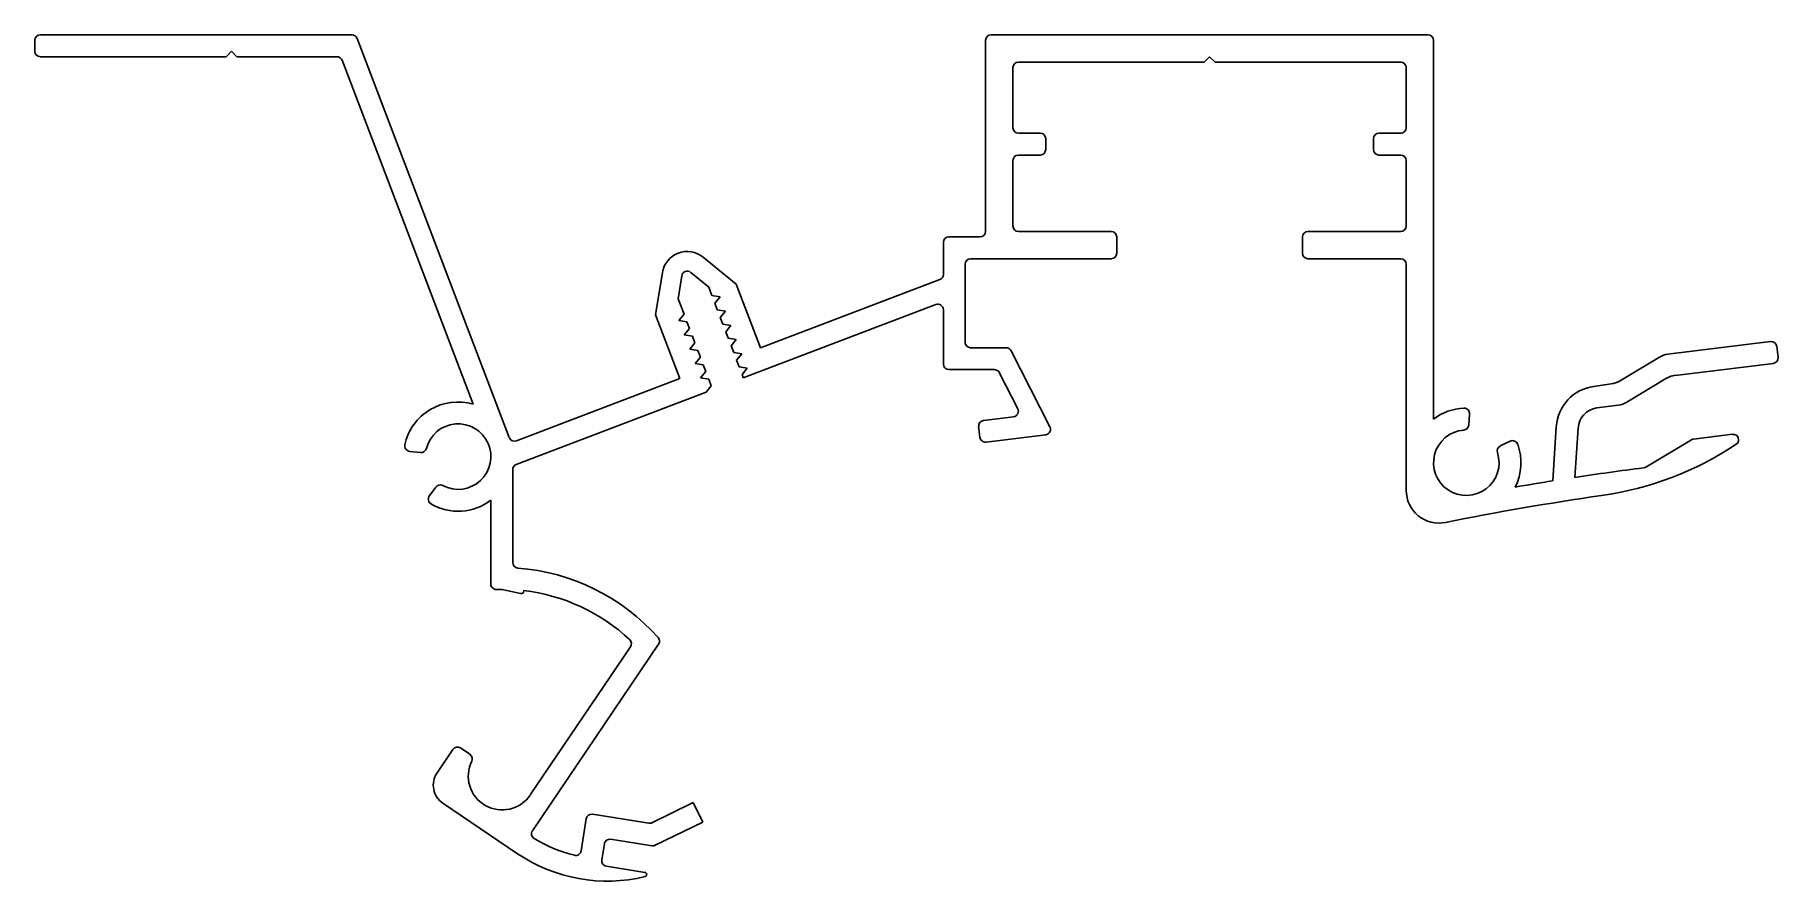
# Model space of a CAD drawing. Extents: x 670 to 830, y 580 to 658.
import ezdxf

# ---------------------------------------------------------------- set-up
doc = ezdxf.new("R2010")
doc.units = 0
doc.layers.get('0').update_dxf_attribs({"linetype": 'CONTINUOUS'})

msp = doc.modelspace()

# ---------------------------------------------------------------- linework, layer by layer
for p, q in [((698.99, 657.82), (670.46, 657.82)), ((713.39, 620.94), (699.46, 657.5)), ((797.49, 657.82), (757.49, 657.82)), ((669.96, 657.32), (669.96, 656.32)), ((687.46, 655.82), (687.96, 656.32)), ((687.96, 656.32), (688.46, 655.82)), ((756.99, 657.32), (756.99, 639.82)), ((797.99, 622.64), (797.99, 657.32)), ((670.46, 655.82), (687.46, 655.82)), ((688.46, 655.82), (697.61, 655.82)), ((698.08, 655.5), (710.08, 624.01)), ((759.49, 649.32), (759.49, 654.82)), ((759.99, 655.32), (776.99, 655.32)), ((776.99, 655.32), (777.49, 655.82)), ((777.49, 655.82), (777.99, 655.32)), ((777.99, 655.32), (794.99, 655.32)), ((795.49, 654.82), (795.49, 649.32)), ((761.99, 648.82), (759.99, 648.82)), ((762.49, 647.32), (762.49, 648.32)), ((792.49, 648.32), (792.49, 647.32)), ((794.99, 648.82), (792.99, 648.82)), ((759.49, 640.32), (759.49, 646.32)), ((759.99, 646.82), (761.99, 646.82)), ((792.99, 646.82), (794.99, 646.82)), ((795.49, 646.32), (795.49, 640.32)), ((753.12, 638.82), (753.12, 635.88)), ((756.49, 639.32), (753.62, 639.32)), ((768.49, 639.82), (759.99, 639.82)), ((768.99, 637.82), (768.99, 639.32)), ((785.99, 639.32), (785.99, 637.82)), ((794.99, 639.82), (786.49, 639.82)), ((734.16, 635), (731.12, 637.47)), ((755.12, 629.67), (755.12, 636.82)), ((755.62, 637.32), (768.49, 637.32)), ((786.49, 637.32), (794.99, 637.32)), ((795.49, 636.82), (795.49, 616.11)), ((727.4, 636.05), (726.78, 632.18)), ((728.84, 633.66), (729.18, 635.76)), ((729.99, 636.07), (731.64, 634.72)), ((752.8, 635.42), (736.38, 629.16)), ((729.38, 632.23), (728.84, 633.66)), ((731.64, 634.72), (731.94, 633.95)), ((731.94, 633.95), (732.68, 633.83)), ((732.68, 633.83), (732.2, 633.25)), ((736.38, 629.16), (734.16, 635)), ((726.78, 632.18), (729, 626.35)), ((728.91, 631.65), (729.38, 632.23)), ((732.2, 633.25), (732.43, 632.64)), ((732.43, 632.64), (733.18, 632.52)), ((733.18, 632.52), (732.7, 631.94)), ((732.7, 631.94), (732.93, 631.34)), ((734.81, 626.41), (752.44, 633.12)), ((753.12, 632.66), (753.12, 627.67)), ((729.65, 631.53), (728.91, 631.65)), ((729.41, 630.34), (729.88, 630.92)), ((729.88, 630.92), (729.65, 631.53)), ((732.93, 631.34), (733.67, 631.22)), ((733.67, 631.22), (733.2, 630.63)), ((733.2, 630.63), (733.43, 630.03)), ((730.15, 630.22), (729.41, 630.34)), ((729.91, 629.03), (730.38, 629.61)), ((730.65, 628.91), (729.91, 629.03)), ((730.38, 629.61), (730.15, 630.22)), ((730.88, 628.3), (730.65, 628.91)), ((733.43, 630.03), (734.17, 629.91)), ((734.17, 629.91), (733.7, 629.33)), ((733.7, 629.33), (733.93, 628.72)), ((758.87, 629.17), (755.62, 629.17)), ((762.87, 621.92), (759.32, 628.9)), ((828.85, 629.73), (819.45, 628.58)), ((829.53, 628.3), (829.41, 629.29)), ((730.4, 627.72), (730.88, 628.3)), ((731.14, 627.6), (730.4, 627.72)), ((731.38, 627), (731.14, 627.6)), ((733.93, 628.72), (734.67, 628.6)), ((734.67, 628.6), (734.2, 628.02)), ((734.2, 628.02), (734.43, 627.41)), ((734.43, 627.41), (735.17, 627.29)), ((735.17, 627.29), (734.7, 626.71)), ((753.62, 627.17), (757.8, 627.17)), ((818.67, 628.31), (815.01, 626.11)), ((820.12, 626.64), (829.1, 627.74)), ((729, 626.35), (714.04, 620.65)), ((730.9, 626.41), (731.38, 627)), ((731.64, 626.3), (730.9, 626.41)), ((731.4, 625.11), (731.87, 625.69)), ((731.87, 625.69), (731.64, 626.3)), ((734.7, 626.71), (734.81, 626.41)), ((758.24, 626.9), (759.93, 623.58)), ((815.68, 624.18), (819.33, 626.37)), ((714.02, 618.48), (731.4, 625.11)), ((759.55, 622.85), (756.79, 622.52)), ((801.22, 622.09), (801.28, 623.1)), ((756.35, 621.96), (756.47, 620.97)), ((757.03, 620.53), (762.49, 621.2)), ((809.22, 621.93), (808.9, 616.97)), ((810.92, 617.29), (811.22, 621.8)), ((825.36, 621.24), (821.79, 620.8)), ((704.25, 619.68), (705.26, 619.58)), ((805, 620.61), (804.1, 620.17)), ((821.6, 620.74), (817.42, 618.23)), ((713.7, 609.49), (713.7, 618.02)), ((706.66, 616.41), (706.06, 615.59)), ((711.7, 615.2), (711.7, 607.53)), ((712.72, 607.04), (714.41, 606.66)), ((714.72, 606.93), (714.72, 606.9)), ((724.48, 601.79), (715.3, 588.21)), ((715.51, 584.94), (727.05, 602.02)), ((708.23, 592.38), (706.77, 590.23)), ((709.78, 591.94), (708.92, 592.52)), ((707.31, 587.45), (714.15, 582.83)), ((730.23, 587.51), (726.45, 585.67)), ((731.11, 585.71), (730.23, 587.51)), ((720.43, 586.03), (719.96, 583.09)), ((726.15, 585.63), (721, 586.45)), ((726.75, 583.6), (731.11, 585.71)), ((722.66, 584.16), (726.46, 583.55)), ((721.85, 582.26), (722.09, 583.74)), ((725.8, 581.12), (722.27, 581.69))]:
    msp.add_line(p, q)
for centre, radius, start, end in [((670.46, 657.32), 0.5, 90, 180), ((698.99, 657.32), 0.5, 20.8579, 90), ((757.49, 657.32), 0.5, 90, 180), ((797.49, 657.32), 0.5, 0, 90), ((670.46, 656.32), 0.5, 180, 270), ((697.61, 655.32), 0.5, 20.8579, 90), ((759.99, 654.82), 0.5, 90, 180), ((794.99, 654.82), 0.5, 0, 90), ((759.99, 649.32), 0.5, 180, 270), ((761.99, 648.32), 0.5, 0, 90), ((792.99, 648.32), 0.5, 90, 180), ((794.99, 649.32), 0.5, 270, 0), ((759.99, 646.32), 0.5, 90, 180), ((761.99, 647.32), 0.5, 270, 0), ((792.99, 647.32), 0.5, 180, 270), ((794.99, 646.32), 0.5, 0, 90), ((759.99, 640.32), 0.5, 180, 270), ((794.99, 640.32), 0.5, 270, 360), ((753.62, 638.82), 0.5, 90, 180), ((756.49, 639.82), 0.5, 270, 0), ((768.49, 639.32), 0.5, 0, 90), ((786.49, 639.32), 0.5, 90, 180), ((729.67, 635.68), 2.3, 50.8579, 170.8579), ((755.62, 636.82), 0.5, 90, 180), ((768.49, 637.82), 0.5, 270, 360), ((786.49, 637.82), 0.5, 180, 270), ((794.99, 636.82), 0.5, 0, 90), ((729.67, 635.68), 0.5, 50.8579, 170.8579), ((752.62, 635.88), 0.5, 290.8579, 0), ((752.62, 632.66), 0.5, 360, 110.8579), ((755.62, 629.67), 0.5, 180, 270), ((758.87, 628.67), 0.5, 27, 90), ((828.92, 629.23), 0.5, 7, 97), ((753.62, 627.67), 0.5, 180, 270), ((757.8, 626.67), 0.5, 27, 90), ((819.69, 626.59), 2, 97, 120.9292), ((829.04, 628.24), 0.5, 277, 7), ((813.22, 621.67), 4, 98.0015, 176.1948), ((849.96, 360.24), 268, 97.6595, 98.0015), ((813.98, 627.83), 2, 277.6595, 300.9292), ((820.36, 624.66), 2, 97, 120.9292), ((708.7, 619.2), 5, 73.988, 167.4767), ((814.65, 625.9), 2, 277.5716, 300.9292), ((756.85, 622.02), 0.5, 97, 187), ((759.49, 623.35), 0.5, 277, 27), ((800.99, 618.64), 5, 92.5742, 126.8699), ((800.79, 623.13), 0.5, 356.1948, 92.5742), ((813.22, 621.67), 2, 98.0015, 176.1948), ((849.96, 360.24), 266, 97.5716, 98.0015), ((708.7, 619.2), 3, 242.0693, 165.6429), ((713.86, 621.11), 0.5, 200.8579, 290.8579), ((756.97, 621.03), 0.5, 187, 277), ((762.43, 621.7), 0.5, 277, 27), ((800.99, 618.64), 3, 94.408, 17.9816), ((800.72, 622.13), 0.5, 274.408, 356.1948), ((821.85, 620.31), 0.5, 97, 120.9292), ((825.42, 620.74), 0.5, 303.57, 97), ((704.31, 620.18), 0.5, 167.4767, 263.8561), ((705.31, 620.07), 0.5, 263.8561, 345.6429), ((804.32, 619.72), 0.5, 116.1948, 197.9816), ((805.22, 620.16), 0.5, 19.8154, 116.1948), ((800.99, 618.64), 5, 333.4256, 19.8154), ((809.11, 645.32), 30, 278.155, 303.57), ((714.2, 618.02), 0.5, 110.8579, 180), ((849.96, 360.24), 260, 97.2329, 98.6368), ((817.17, 618.66), 0.5, 277.2329, 300.9292), ((707.06, 616.11), 0.5, 62.0693, 143.8561), ((798.49, 616.11), 3, 180, 281.375), ((849.96, 360.24), 260, 99.0886, 99.856), ((706.47, 615.3), 0.5, 143.8561, 240.2354), ((708.7, 619.2), 5, 240.2354, 306.8699), ((849.96, 360.24), 258, 98.155, 101.375), ((714.2, 609.49), 0.5, 180, 265.7141), ((712.73, 589.94), 19.1, 41.6325, 85.7141), ((712.2, 607.53), 0.5, 180, 271.7427), ((712.73, 589.94), 17.1, 90.0587, 91.7427), ((714.47, 606.9), 0.25, 257.2959, 0), ((712.73, 589.94), 17.1, 46.9399, 83.3425), ((724.07, 602.07), 0.5, 325.951, 46.9399), ((726.64, 602.3), 0.5, 325.951, 41.6325), ((708.64, 592.1), 0.5, 55.951, 145.951), ((712.73, 589.94), 3.1, 153.9346, 325.951), ((709.5, 591.52), 0.5, 333.9346, 55.951), ((708.43, 589.11), 2, 145.951, 235.951), ((720.92, 585.95), 0.5, 80.951, 170.951), ((726.23, 586.12), 0.5, 260.951, 295.951), ((715.92, 584.66), 0.5, 145.951, 238.0582), ((722.36, 594.98), 12.66, 238.0582, 256.2463), ((722.58, 583.66), 0.5, 80.951, 170.951), ((722.36, 594.98), 14.66, 235.951, 283.6547), ((719.47, 583.17), 0.5, 256.2463, 350.951), ((726.54, 584.05), 0.5, 260.951, 295.951), ((722.35, 582.18), 0.5, 170.951, 260.951), ((725.77, 580.93), 0.2, 283.6547, 80.951)]:
    msp.add_arc(centre, radius, start, end)

doc.saveas('drawing.dxf')
